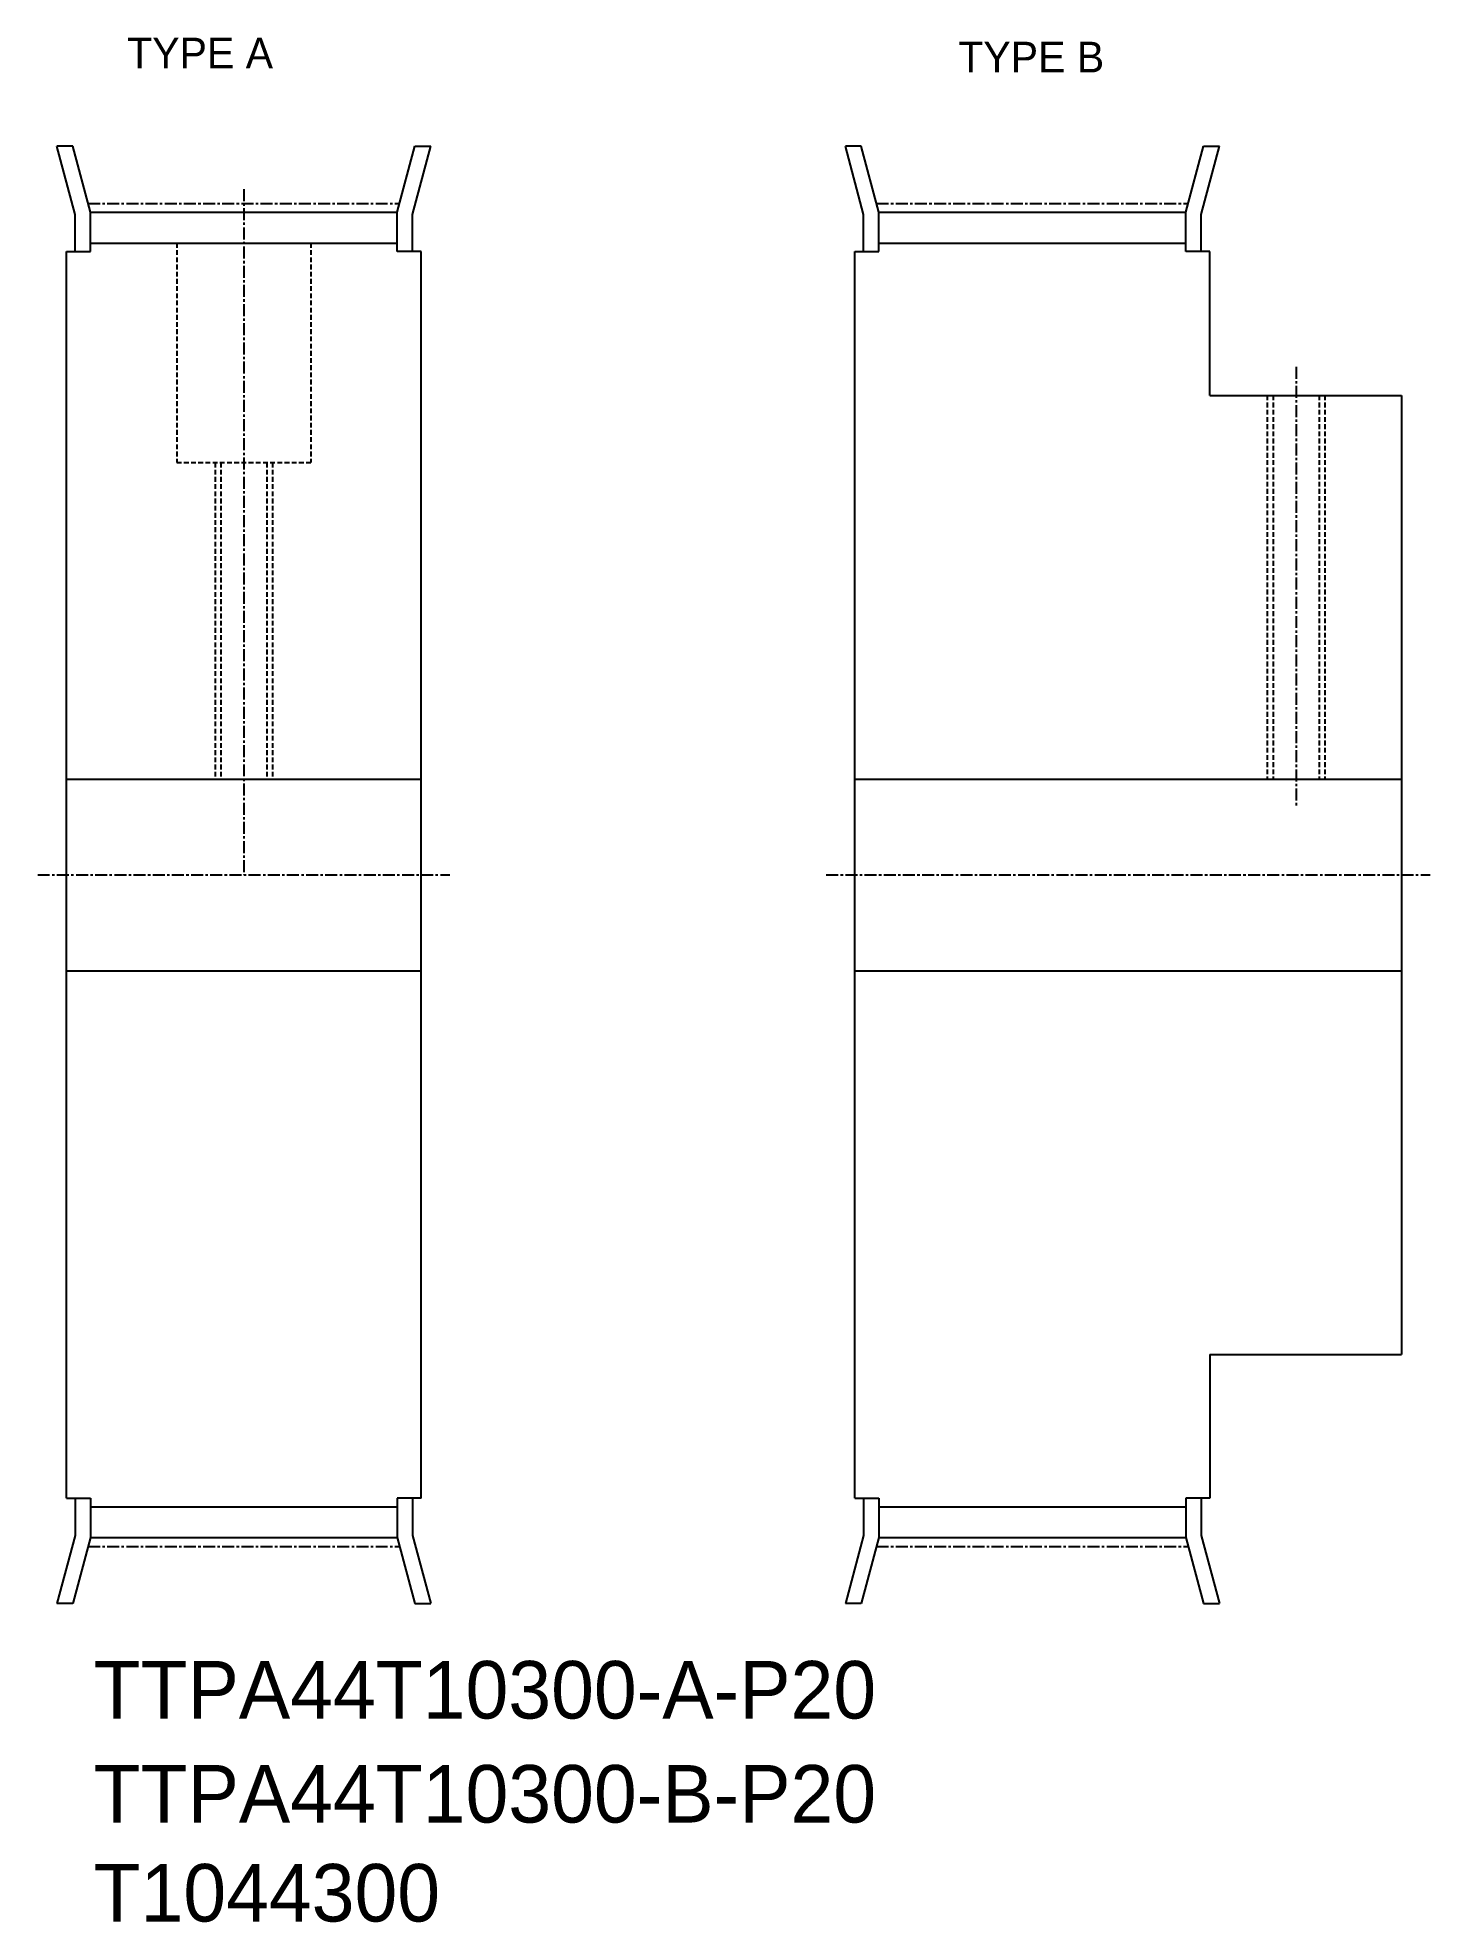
# Model space of a CAD drawing. Extents: x -292 to -147, y -38 to 158.
import ezdxf

# ---------------------------------------------------------------- set-up
doc = ezdxf.new("R2010")
doc.units = 0
doc.linetypes.add('CENTER', pattern=[2, 1.25, -0.25, 0.25, -0.25])
doc.linetypes.add('DASHED', pattern=[0.75, 0.5, -0.25])
doc.layers.get('0').update_dxf_attribs({"linetype": 'CONTINUOUS'})
doc.layers.add('CENTER', color=1, linetype='CENTER')

msp = doc.modelspace()

# ---------------------------------------------------------------- linework, layer by layer
at = {"color": 7, "linetype": 'CONTINUOUS'}
for p, q in [((-287.92, 139.83), (-289.82, 146.94)), ((-288.17, 146.94), (-289.82, 146.94)), ((-286.32, 140.04), (-288.17, 146.94)), ((-254.32, 140.04), (-252.47, 146.94)), ((-252.72, 139.83), (-250.81, 146.94)), ((-252.47, 146.94), (-250.81, 146.94)), ((-205.68, 139.83), (-207.58, 146.94)), ((-205.93, 146.94), (-207.58, 146.94)), ((-204.08, 140.04), (-205.93, 146.94)), ((-172.08, 140.04), (-170.23, 146.94)), ((-170.48, 139.83), (-168.57, 146.94)), ((-170.23, 146.94), (-168.57, 146.94)), ((-287.92, 135.94), (-287.92, 139.83)), ((-286.32, 140.04), (-254.32, 140.04)), ((-286.32, 135.94), (-286.32, 140.04)), ((-254.32, 135.94), (-254.32, 140.04)), ((-252.72, 135.94), (-252.72, 139.83)), ((-205.68, 135.94), (-205.68, 139.83)), ((-204.08, 140.04), (-172.08, 140.04)), ((-204.08, 135.94), (-204.08, 140.04)), ((-172.08, 135.94), (-172.08, 140.04)), ((-170.48, 135.94), (-170.48, 139.83)), ((-288.82, 5.94), (-288.82, 135.94)), ((-288.82, 135.94), (-286.32, 135.94)), ((-286.32, 136.84), (-254.32, 136.84)), ((-251.82, 135.94), (-254.32, 135.94)), ((-251.82, 5.94), (-251.82, 135.94)), ((-206.58, 5.94), (-206.58, 135.94)), ((-206.58, 135.94), (-204.08, 135.94)), ((-204.08, 136.84), (-172.08, 136.84)), ((-169.58, 135.94), (-172.08, 135.94)), ((-169.58, 120.94), (-169.58, 135.94)), ((-169.58, 120.94), (-149.58, 120.94)), ((-149.58, 120.94), (-149.58, 20.94)), ((-288.82, 80.94), (-251.82, 80.94)), ((-206.58, 80.94), (-149.58, 80.94)), ((-288.82, 60.94), (-251.82, 60.94)), ((-206.58, 60.94), (-149.58, 60.94)), ((-169.58, 20.94), (-149.58, 20.94)), ((-169.58, 20.94), (-169.58, 5.94)), ((-288.82, 5.94), (-286.32, 5.94)), ((-287.92, 5.94), (-287.92, 2.06)), ((-286.32, 5.94), (-286.32, 1.84)), ((-254.32, 5.94), (-254.32, 1.84)), ((-251.82, 5.94), (-254.32, 5.94)), ((-252.72, 5.94), (-252.72, 2.06)), ((-206.58, 5.94), (-204.08, 5.94)), ((-205.68, 5.94), (-205.68, 2.06)), ((-204.08, 5.94), (-204.08, 1.84)), ((-172.08, 5.94), (-172.08, 1.84)), ((-169.58, 5.94), (-172.08, 5.94)), ((-170.48, 5.94), (-170.48, 2.06)), ((-286.32, 5.04), (-254.32, 5.04)), ((-204.08, 5.04), (-172.08, 5.04)), ((-287.92, 2.06), (-289.82, -5.06)), ((-252.72, 2.06), (-250.81, -5.06)), ((-205.68, 2.06), (-207.58, -5.06)), ((-170.48, 2.06), (-168.57, -5.06)), ((-286.32, 1.84), (-288.17, -5.06)), ((-286.32, 1.84), (-254.32, 1.84)), ((-254.32, 1.84), (-252.47, -5.06)), ((-204.08, 1.84), (-205.93, -5.06)), ((-204.08, 1.84), (-172.08, 1.84)), ((-172.08, 1.84), (-170.23, -5.06)), ((-288.17, -5.06), (-289.82, -5.06)), ((-252.47, -5.06), (-250.81, -5.06)), ((-205.93, -5.06), (-207.58, -5.06)), ((-170.23, -5.06), (-168.57, -5.06))]:
    msp.add_line(p, q, dxfattribs=at)
at = {"color": 3, "linetype": 'DASHED'}
for p, q in [((-277.32, 136.84), (-277.32, 113.94)), ((-263.32, 136.84), (-263.32, 113.94)), ((-163.58, 120.94), (-163.58, 80.94)), ((-162.98, 120.94), (-162.98, 80.94)), ((-158.18, 120.94), (-158.18, 80.94)), ((-157.58, 120.94), (-157.58, 80.94)), ((-277.32, 113.94), (-263.32, 113.94)), ((-273.32, 113.94), (-273.32, 80.94)), ((-272.72, 113.94), (-272.72, 80.94)), ((-267.92, 113.94), (-267.92, 80.94)), ((-267.32, 113.94), (-267.32, 80.94))]:
    msp.add_line(p, q, dxfattribs=at)
at = {"layer": 'CENTER', "color": 1, "linetype": 'CENTER'}
for p, q in [((-270.32, 142.47), (-270.32, 70.94)), ((-286.57, 140.97), (-254.07, 140.97)), ((-204.33, 140.97), (-171.83, 140.97)), ((-160.58, 123.94), (-160.58, 77.94)), ((-291.82, 70.94), (-248.82, 70.94)), ((-209.58, 70.94), (-146.58, 70.94)), ((-286.57, 0.91), (-254.07, 0.91)), ((-204.33, 0.91), (-171.83, 0.91))]:
    msp.add_line(p, q, dxfattribs=at)

# ---------------------------------------------------------------- texts
at = {"color": 7, "linetype": 'CONTINUOUS'}
for s, height, p in [('TYPE A', 3.2, (-282.49, 155.05)), ('TYPE B', 3.2, (-195.81, 154.63)), ('TTPA44T10300-A-P20', 6, (-285.99, -17.04)), ('TTPA44T10300-B-P20', 6, (-285.99, -27.89)), ('T1044300', 6, (-285.99, -38.21))]:
    msp.add_text(s, height=height, dxfattribs=at).set_placement(p)

doc.saveas('drawing.dxf')
